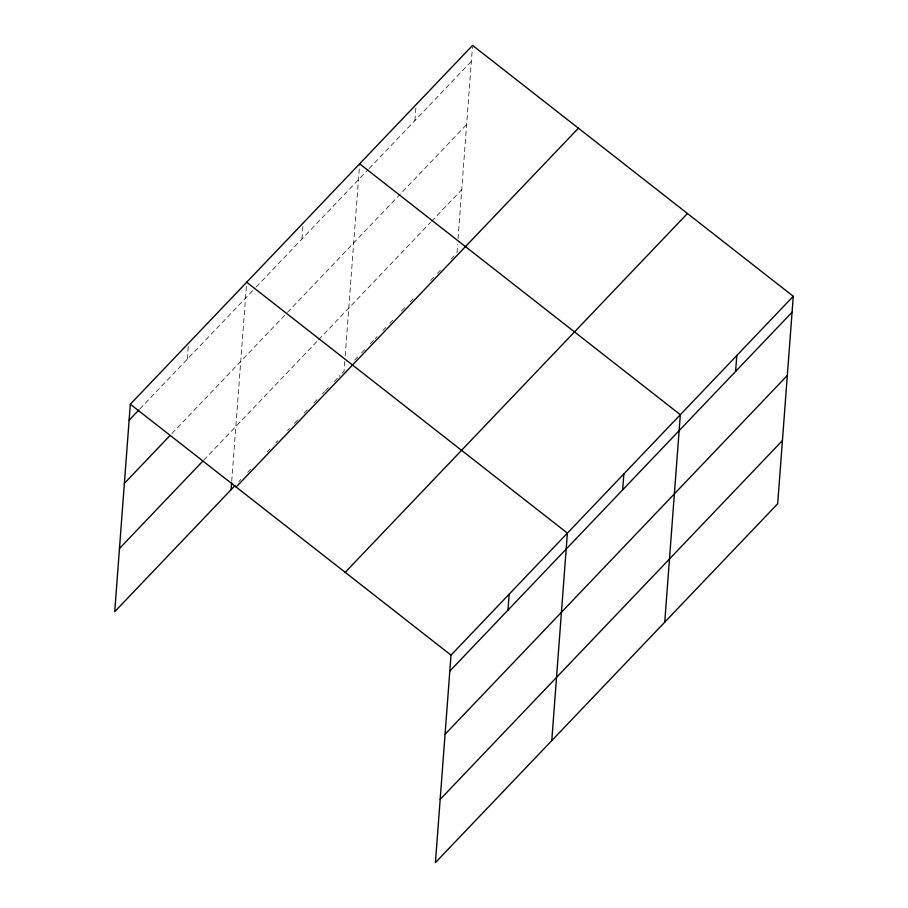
<?xml version="1.0" encoding="UTF-8"?>
<svg xmlns="http://www.w3.org/2000/svg" width="908" height="908" viewBox="0 0 908 908"><rect width="100%" height="100%" fill="white"/><g stroke="black" fill="none" stroke-linecap="round" stroke-linejoin="round"><path stroke-width="0.68" stroke-dasharray="4.54 3.41" d="M187.309 359.182L188.512 343.235M231.722 481.274L246.59 283.557M301.967 238.963L303.17 223.028M344.779 361.452L344.041 371.281L339.172 376.389M345.199 355.834L359.636 163.815M414.911 120.548L416.114 104.613M456.985 252.867L457.621 244.445M458.041 238.827L472.478 46.728M139.798 408.997L255.227 287.972M256.204 286.951L368.171 169.558M369.147 168.536L471.388 61.347M171.896 433.57L286.508 313.396M287.473 312.375L466.633 124.555M203.846 460.05L317.63 340.75M318.606 339.728L430.574 222.335M431.55 221.314L461.741 189.67M238.883 481.535L240.824 479.492M247.646 472.353L250.563 469.288M267.122 451.934L270.039 448.87M275.884 442.741L277.825 440.698M287.564 430.494L289.516 428.451M294.385 423.344L298.278 419.269M304.112 413.14L308.981 408.033M313.85 402.936L317.743 398.85M322.612 393.743L324.565 391.7M325.541 390.678L328.458 387.625M334.303 381.496L338.196 377.41M354.744 360.056L357.673 356.992M361.566 352.917L365.459 348.831M370.328 343.723L374.221 339.637M375.197 338.616L377.138 336.584M382.983 330.455L385.9 327.391M389.804 323.305L392.721 320.24M401.484 311.058L405.377 306.972M410.246 301.876L413.163 298.811M430.698 280.436L433.615 277.371M437.508 273.285L440.425 270.221M451.14 258.996L454.057 255.931"/><path stroke-width="1.36" d="M793.274 296.292L451.015 655.133L435.42 862.6L777.679 503.77L793.274 296.292L472.58 45.4L130.321 404.23L114.726 611.708L234.99 485.621M231.097 489.696L231.619 482.681M508.003 610.074L509.206 594.127M551.78 740.599L567.386 533.121L246.692 282.229M622.661 489.866L623.853 473.919M664.735 622.184L680.33 414.706L359.636 163.815M735.605 371.451L736.808 355.505M129.129 420.177L138.822 410.007M124.373 483.385L169.955 435.602M119.481 548.5L202.87 461.06M236.148 487.029L578.407 128.198M345.188 572.335L687.447 213.505M449.823 671.08L792.071 312.239M445.068 734.277L787.327 375.447M440.164 799.392L782.424 440.562M130.321 404.23L451.015 655.133"/></g></svg>
